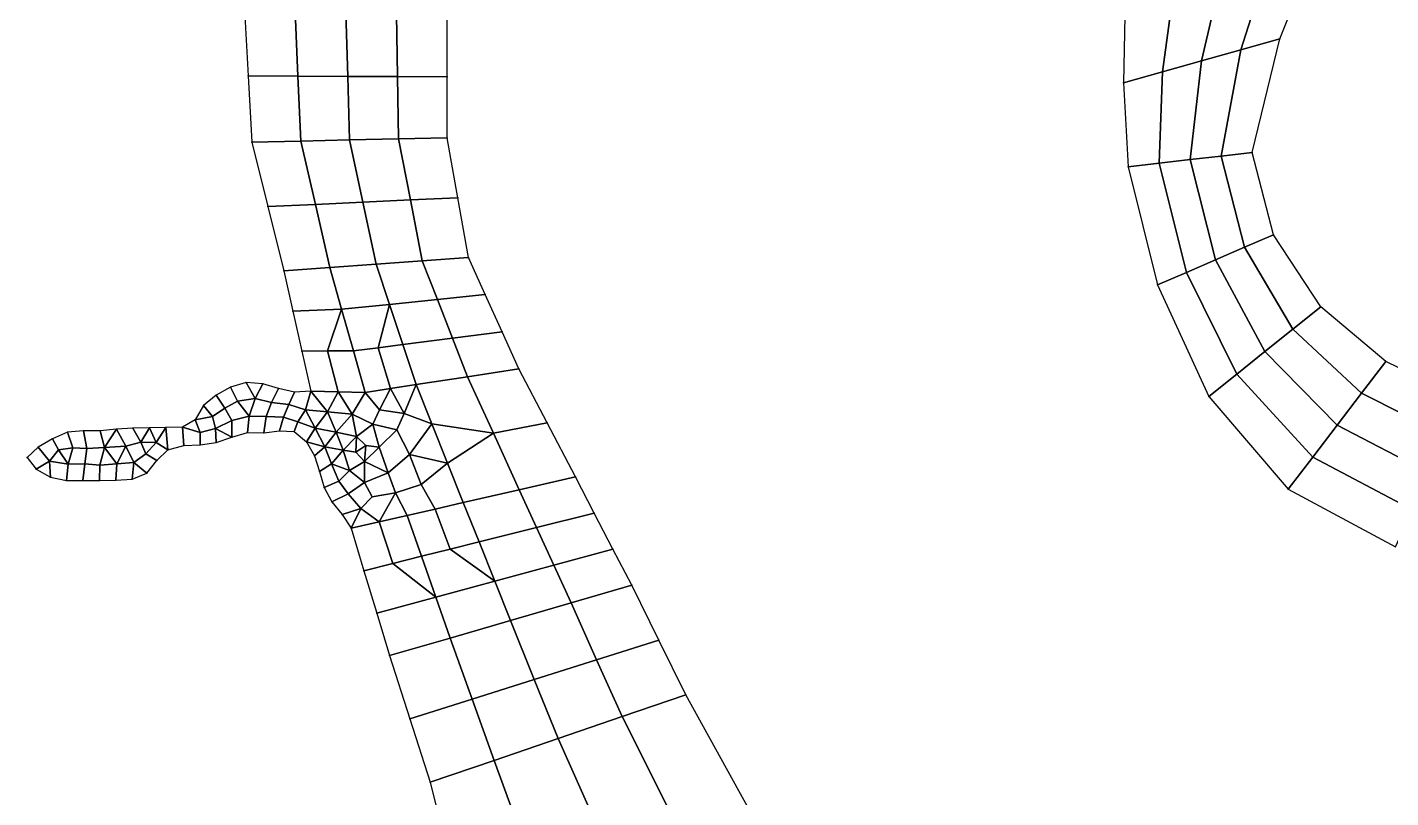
# Model space of a CAD drawing. Extents: x 380707 to 407438, y 6452841 to 6483357.
# Drawn here: x 393956 to 395949, y 6463816 to 6464943 of the extents above; entities that cross this region are included whole.
import ezdxf

# ---------------------------------------------------------------- set-up
doc = ezdxf.new("R2010")
doc.units = 0
for name, color, linetype in [('MESH_BOUND', 25, 'CONTINUOUS'), ('MESH_ELEMS', 18, 'CONTINUOUS'), ('MESH_NDSTRNGS', 17, 'CONTINUOUS'), ('MESH_NODES', 18, 'CONTINUOUS')]:
    doc.layers.add(name, color=color, linetype=linetype)

msp = doc.modelspace()

# ---------------------------------------------------------------- linework, layer by layer
at = {"layer": 'MESH_BOUND', "color": 25}
for points in [[(395786.904, 6464926, -0.192), (395851.01, 6465086.81, -0.712)], [(395560.724, 6464984.35, -0.05), (395558.495, 6464861.41, -0.541)], [(394273.7, 6464968.5, 0.516), (394279.135, 6464871.66, -1.175)], [(394569.965, 6464870.43, 0.838), (394569.773, 6464959.63, 1.282)], [(395746.675, 6464759.75, 0.373), (395786.904, 6464926, -0.192)], [(394279.135, 6464871.66, -1.175), (394284.57, 6464774.82, -0.86)], [(394570.156, 6464781.23, 0.435), (394569.965, 6464870.43, 0.838)], [(395558.495, 6464861.41, -0.541), (395565.404, 6464738.79, -1.39)], [(394585.64, 6464693.64, 0.261), (394570.156, 6464781.23, 0.435)], [(394284.57, 6464774.82, -0.86), (394307.878, 6464680.66, -1.663)], [(395777.941, 6464639.54, 0.091), (395746.675, 6464759.75, 0.373)], [(395565.404, 6464738.79, -1.39), (395608.179, 6464566.17, -1.296)], [(394307.878, 6464680.66, -1.663), (394331.186, 6464586.5, -0.617)], [(394601.125, 6464606.05, 0.024), (394585.64, 6464693.64, 0.261)], [(395846.974, 6464534.29, -0.326), (395777.941, 6464639.54, 0.091)], [(394625.617, 6464551.9, 0.281), (394601.125, 6464606.05, 0.024)], [(394331.186, 6464586.5, -0.617), (394344.424, 6464528, 0.137)], [(395608.179, 6464566.17, -1.296), (395683.107, 6464402.99, -0.099)], [(394650.109, 6464497.75, 0.216), (394625.617, 6464551.9, 0.281)], [(394344.424, 6464528, 0.137), (394357.662, 6464469.5, 1.993)], [(395942.09, 6464454.35, -0.359), (395846.974, 6464534.29, -0.326)], [(394674.601, 6464443.6, -0.215), (394650.109, 6464497.75, 0.216)], [(394357.662, 6464469.5, 1.993), (394370.9, 6464411, -1.59)], [(394715.953, 6464364.48, -1.047), (394674.601, 6464443.6, -0.215)], [(396055.835, 6464398.74, -0.359), (395942.09, 6464454.35, -0.359)], [(394276.301, 6464423.31, -0.858), (394253.269, 6464416.75, -0.121)], [(394300.295, 6464421.45, 0.433), (394276.301, 6464423.31, -0.858)], [(394323.5, 6464414.94, 1.367), (394300.295, 6464421.45, 0.433)], [(394232.201, 6464405.13, -0.482), (394213.826, 6464389.81, 0.588)], [(394253.269, 6464416.75, -0.121), (394232.201, 6464405.13, -0.482)], [(394346.868, 6464409.19, 0.289), (394323.5, 6464414.94, 1.367)], [(394370.9, 6464411, -1.59), (394346.868, 6464409.19, 0.289)], [(395683.107, 6464402.99, -0.099), (395799.413, 6464267.73, -1.212)], [(394213.826, 6464389.81, 0.588), (394201.425, 6464369.15, -1.423)], [(394201.425, 6464369.15, -1.423), (394182.961, 6464358.35, -0.323)], [(394757.305, 6464285.36, 0.256), (394715.953, 6464364.48, -1.047)], [(393993.162, 6464340.91, 0.244), (393972.284, 6464328.87, 0.05)], [(394015.081, 6464350.81, -0.273), (393993.162, 6464340.91, 0.244)], [(394038.644, 6464352.77, 0.063), (394015.081, 6464350.81, -0.273)], [(394062.732, 6464352.8, 0.487), (394038.644, 6464352.77, 0.063)], [(394086.676, 6464355.19, -0.966), (394062.732, 6464352.8, 0.487)], [(394110.678, 6464356.95, -0.566), (394086.676, 6464355.19, -0.966)], [(394134.772, 6464357.45, -0.527), (394110.678, 6464356.95, -0.566)], [(394158.87, 6464357.75, -0.376), (394134.772, 6464357.45, -0.527)], [(394182.961, 6464358.35, -0.323), (394158.87, 6464357.75, -0.376)], [(394232.469, 6464335.89, 0.409), (394255.221, 6464343.81, -0.563)], [(394255.221, 6464343.81, -0.563), (394278.262, 6464350.16, 1.211)], [(394278.262, 6464350.16, 1.211), (394302.139, 6464349.72, -0.378)], [(394302.139, 6464349.72, -0.378), (394324.853, 6464352.63, -0.107)], [(394324.853, 6464352.63, -0.107), (394346.131, 6464351.99, 0.381)], [(394346.131, 6464351.99, 0.381), (394364.284, 6464336.74, 0.227)], [(393972.284, 6464328.87, 0.05), (393956.221, 6464314.01, -0.983)], [(394145.375, 6464309.59, -0.132), (394161.861, 6464325.21, 0.503)], [(394161.861, 6464325.21, 0.503), (394184.82, 6464331.19, -0.875)], [(394184.82, 6464331.19, -0.875), (394208.879, 6464332.41, -1.025)], [(394208.879, 6464332.41, -1.025), (394232.469, 6464335.89, 0.409)], [(394364.284, 6464336.74, 0.227), (394376.097, 6464316.18, 0.365)], [(393956.221, 6464314.01, -0.983), (393969.276, 6464296.63, -0.469)], [(394131.002, 6464290.88, -0.997), (394145.375, 6464309.59, -0.132)], [(394376.097, 6464316.18, 0.365), (394383.257, 6464293.19, 0.127)], [(393969.276, 6464296.63, -0.469), (393990.221, 6464284.89, -1.283)], [(393990.221, 6464284.89, -1.283), (394013.434, 6464280.29, -0.583)], [(394061.619, 6464280.26, -0.55), (394085.717, 6464280.54, -0.553)], [(394085.717, 6464280.54, -0.553), (394109.746, 6464282, -0.919)], [(394109.746, 6464282, -0.919), (394131.002, 6464290.88, -0.997)], [(394383.257, 6464293.19, 0.127), (394390.158, 6464270.11, -0.254)], [(394784.771, 6464232.56, 0.472), (394757.305, 6464285.36, 0.256)], [(394013.434, 6464280.29, -0.583), (394037.52, 6464279.98, -0.517)], [(394037.52, 6464279.98, -0.517), (394061.619, 6464280.26, -0.55)], [(394390.158, 6464270.11, -0.254), (394401.168, 6464249.08, -0.463)], [(395799.413, 6464267.73, -1.212), (395956.097, 6464183.35, -1.667)], [(394401.168, 6464249.08, -0.463), (394416.316, 6464230.34, -0.668)], [(394416.316, 6464230.34, -0.668), (394429.533, 6464210.4, -0.197)], [(394812.237, 6464179.77, 2.306), (394784.771, 6464232.56, 0.472)], [(394429.533, 6464210.4, -0.197), (394448.236, 6464148.33, 0.083)], [(394839.703, 6464126.97, 2.44), (394812.237, 6464179.77, 2.306)], [(394448.236, 6464148.33, 0.083), (394466.938, 6464086.27, 0.529)], [(394879.351, 6464046.98, -0.062), (394839.703, 6464126.97, 2.44)], [(394466.938, 6464086.27, 0.529), (394485.641, 6464024.2, -0.054)], [(394919, 6463967, -0.655), (394879.351, 6464046.98, -0.062)], [(394485.641, 6464024.2, -0.054), (394515.321, 6463931.6, -0.693)], [(395014.138, 6463793.9, -0.283), (394919, 6463967, -0.655)], [(394515.321, 6463931.6, -0.693), (394545, 6463839, -1.164)], [(394545, 6463839, -1.164), (394568.717, 6463745.31, -1.476)]]:
    msp.add_polyline3d(points, dxfattribs=at)
at = {"layer": 'MESH_ELEMS', "color": 178}
for points in [[(395851.01, 6465086.81, -0.712), (395778.439, 6465061.19, -2.622), (395729.801, 6464909.85, -1.87), (395786.904, 6464926, -0.192)], [(395778.439, 6465061.19, -2.622), (395705.867, 6465035.58, -3.038), (395672.699, 6464893.71, -3.271), (395729.801, 6464909.85, -1.87)], [(395705.867, 6465035.58, -3.038), (395633.295, 6465009.97, -3.609), (395615.597, 6464877.56, -4.054), (395672.699, 6464893.71, -3.271)], [(395633.295, 6465009.97, -3.609), (395560.724, 6464984.35, -0.05), (395558.495, 6464861.41, -0.541), (395615.597, 6464877.56, -4.054)], [(394279.135, 6464871.66, -1.175), (394351.843, 6464871.35, -2.644), (394347.718, 6464966.28, -2.877), (394273.7, 6464968.5, 0.516)], [(394351.843, 6464871.35, -2.644), (394424.55, 6464871.04, -2.307), (394421.737, 6464964.06, -1.972), (394347.718, 6464966.28, -2.877)], [(394424.55, 6464871.04, -2.307), (394497.257, 6464870.74, -2.204), (394495.755, 6464961.85, -2.055), (394421.737, 6464964.06, -1.972)], [(394497.257, 6464870.74, -2.204), (394569.965, 6464870.43, 0.838), (394569.773, 6464959.63, 1.282), (394495.755, 6464961.85, -2.055)], [(395786.904, 6464926, -0.192), (395729.801, 6464909.85, -1.87), (395701.357, 6464754.51, -2.334), (395746.675, 6464759.75, 0.373)], [(395729.801, 6464909.85, -1.87), (395672.699, 6464893.71, -3.271), (395656.04, 6464749.27, -3.436), (395701.357, 6464754.51, -2.334)], [(395672.699, 6464893.71, -3.271), (395615.597, 6464877.56, -4.054), (395610.722, 6464744.03, -3.593), (395656.04, 6464749.27, -3.436)], [(394284.57, 6464774.82, -0.86), (394355.967, 6464776.42, -1.827), (394351.843, 6464871.35, -2.644), (394279.135, 6464871.66, -1.175)], [(394355.967, 6464776.42, -1.827), (394427.363, 6464778.02, -2.269), (394424.55, 6464871.04, -2.307), (394351.843, 6464871.35, -2.644)], [(394427.363, 6464778.02, -2.269), (394498.759, 6464779.63, -2.435), (394497.257, 6464870.74, -2.204), (394424.55, 6464871.04, -2.307)], [(394498.759, 6464779.63, -2.435), (394570.156, 6464781.23, 0.435), (394569.965, 6464870.43, 0.838), (394497.257, 6464870.74, -2.204)], [(395615.597, 6464877.56, -4.054), (395558.495, 6464861.41, -0.541), (395565.404, 6464738.79, -1.39), (395610.722, 6464744.03, -3.593)], [(394446.76, 6464687.14, -2.674), (394516.199, 6464690.39, -2.232), (394498.759, 6464779.63, -2.435), (394427.363, 6464778.02, -2.269)], [(394516.199, 6464690.39, -2.232), (394585.64, 6464693.64, 0.261), (394570.156, 6464781.23, 0.435), (394498.759, 6464779.63, -2.435)], [(394307.878, 6464680.66, -1.663), (394377.319, 6464683.9, -2.234), (394355.967, 6464776.42, -1.827), (394284.57, 6464774.82, -0.86)], [(394377.319, 6464683.9, -2.234), (394446.76, 6464687.14, -2.674), (394427.363, 6464778.02, -2.269), (394355.967, 6464776.42, -1.827)], [(395746.675, 6464759.75, 0.373), (395701.357, 6464754.51, -2.334), (395735.501, 6464621.2, -2.425), (395777.941, 6464639.54, 0.091)], [(395610.722, 6464744.03, -3.593), (395565.404, 6464738.79, -1.39), (395608.179, 6464566.17, -1.296), (395650.62, 6464584.51, -3.654)], [(395656.04, 6464749.27, -3.436), (395610.722, 6464744.03, -3.593), (395650.62, 6464584.51, -3.654), (395693.06, 6464602.86, -3.496)], [(395701.357, 6464754.51, -2.334), (395656.04, 6464749.27, -3.436), (395693.06, 6464602.86, -3.496), (395735.501, 6464621.2, -2.425)], [(394331.186, 6464586.5, -0.617), (394398.671, 6464591.39, -2.41), (394377.319, 6464683.9, -2.234), (394307.878, 6464680.66, -1.663)], [(394398.671, 6464591.39, -2.41), (394466.156, 6464596.27, -2.789), (394446.76, 6464687.14, -2.674), (394377.319, 6464683.9, -2.234)], [(394466.156, 6464596.27, -2.789), (394533.64, 6464601.16, -2.317), (394516.199, 6464690.39, -2.232), (394446.76, 6464687.14, -2.674)], [(394533.64, 6464601.16, -2.317), (394601.125, 6464606.05, 0.024), (394585.64, 6464693.64, 0.261), (394516.199, 6464690.39, -2.232)], [(395777.941, 6464639.54, 0.091), (395735.501, 6464621.2, -2.425), (395806.007, 6464501.46, -2.495), (395846.974, 6464534.29, -0.326)], [(395735.501, 6464621.2, -2.425), (395693.06, 6464602.86, -3.496), (395765.04, 6464468.64, -3.603), (395806.007, 6464501.46, -2.495)], [(394485.707, 6464537.63, -2.61), (394555.662, 6464544.76, -2.355), (394533.64, 6464601.16, -2.317), (394466.156, 6464596.27, -2.789)], [(394555.662, 6464544.76, -2.355), (394625.617, 6464551.9, 0.281), (394601.125, 6464606.05, 0.024), (394533.64, 6464601.16, -2.317)], [(395693.06, 6464602.86, -3.496), (395650.62, 6464584.51, -3.654), (395724.074, 6464435.81, -3.731), (395765.04, 6464468.64, -3.603)], [(394331.186, 6464586.5, -0.617), (394344.424, 6464528, 0.137), (394415.752, 6464530.5, -2.45), (394398.671, 6464591.39, -2.41)], [(394398.671, 6464591.39, -2.41), (394415.752, 6464530.5, -2.45), (394485.707, 6464537.63, -2.61), (394466.156, 6464596.27, -2.789)], [(395650.62, 6464584.51, -3.654), (395608.179, 6464566.17, -1.296), (395683.107, 6464402.99, -0.099), (395724.074, 6464435.81, -3.731)], [(394505.258, 6464478.98, -2.687), (394577.683, 6464488.37, -2.354), (394555.662, 6464544.76, -2.355), (394485.707, 6464537.63, -2.61)], [(394577.683, 6464488.37, -2.354), (394650.109, 6464497.75, 0.216), (394625.617, 6464551.9, 0.281), (394555.662, 6464544.76, -2.355)], [(394344.424, 6464528, 0.137), (394357.662, 6464469.5, 1.993), (394395.247, 6464469.55, -2.028), (394415.752, 6464530.5, -2.45)], [(394415.752, 6464530.5, -2.45), (394395.247, 6464469.55, -2.028), (394432.832, 6464469.6, -2.301), (394415.752, 6464530.5, -2.45)], [(394415.752, 6464530.5, -2.45), (394432.832, 6464469.6, -2.301), (394469.045, 6464474.29, -2.329), (394485.707, 6464537.63, -2.61)], [(394485.707, 6464537.63, -2.61), (394469.045, 6464474.29, -2.329), (394505.258, 6464478.98, -2.687), (394485.707, 6464537.63, -2.61)], [(395846.974, 6464534.29, -0.326), (395806.007, 6464501.46, -2.495), (395906.421, 6464407.69, -2.411), (395942.09, 6464454.35, -0.359)], [(395806.007, 6464501.46, -2.495), (395765.04, 6464468.64, -3.603), (395870.752, 6464361.04, -3.645), (395906.421, 6464407.69, -2.411)], [(394524.809, 6464420.34, -2.511), (394599.705, 6464431.97, -2.368), (394577.683, 6464488.37, -2.354), (394505.258, 6464478.98, -2.687)], [(394599.705, 6464431.97, -2.368), (394674.601, 6464443.6, -0.215), (394650.109, 6464497.75, 0.216), (394577.683, 6464488.37, -2.354)], [(394357.662, 6464469.5, 1.993), (394370.9, 6464411, -1.59), (394410.407, 6464409.86, -2.215), (394395.247, 6464469.55, -2.028)], [(394395.247, 6464469.55, -2.028), (394410.407, 6464409.86, -2.215), (394449.913, 6464408.71, -2.396), (394432.832, 6464469.6, -2.301)], [(394432.832, 6464469.6, -2.301), (394449.913, 6464408.71, -2.396), (394487.361, 6464414.53, -2.421), (394469.045, 6464474.29, -2.329)], [(394469.045, 6464474.29, -2.329), (394487.361, 6464414.53, -2.421), (394524.809, 6464420.34, -2.511), (394505.258, 6464478.98, -2.687)], [(395765.04, 6464468.64, -3.603), (395724.074, 6464435.81, -3.731), (395835.082, 6464314.38, -3.066), (395870.752, 6464361.04, -3.645)], [(394637.534, 6464349.29, -2.559), (394715.953, 6464364.48, -1.047), (394674.601, 6464443.6, -0.215), (394599.705, 6464431.97, -2.368)], [(395942.09, 6464454.35, -0.359), (395906.421, 6464407.69, -2.411), (396030.901, 6464344.89, -2.348), (396055.835, 6464398.74, -0.359)], [(394276.301, 6464423.31, -0.858), (394253.269, 6464416.75, -0.121), (394263.618, 6464396.11, -1.973), (394289.29, 6464400.05, -1.941)], [(394300.295, 6464421.45, 0.433), (394276.301, 6464423.31, -0.858), (394289.29, 6464400.05, -1.941), (394300.295, 6464421.45, 0.433)], [(394313.28, 6464394.37, -2.049), (394323.5, 6464414.94, 1.367), (394300.295, 6464421.45, 0.433), (394289.29, 6464400.05, -1.941)], [(394524.809, 6464420.34, -2.511), (394487.361, 6464414.53, -2.421), (394507.258, 6464378.39, -2.428), (394524.809, 6464420.34, -2.511)], [(394507.258, 6464378.39, -2.428), (394547.679, 6464362.85, -2.459), (394524.809, 6464420.34, -2.511), (394507.258, 6464378.39, -2.428)], [(394637.534, 6464349.29, -2.559), (394599.705, 6464431.97, -2.368), (394524.809, 6464420.34, -2.511), (394547.679, 6464362.85, -2.459)], [(395724.074, 6464435.81, -3.731), (395683.107, 6464402.99, -0.099), (395799.413, 6464267.73, -1.212), (395835.082, 6464314.38, -3.066)], [(394245.183, 6464386.05, -2.087), (394232.201, 6464405.13, -0.482), (394213.826, 6464389.81, 0.588), (394226.798, 6464373.92, -2.248)], [(394245.183, 6464386.05, -2.087), (394263.618, 6464396.11, -1.973), (394253.269, 6464416.75, -0.121), (394232.201, 6464405.13, -0.482)], [(394338.642, 6464391.34, -2.191), (394346.868, 6464409.19, 0.289), (394323.5, 6464414.94, 1.367), (394313.28, 6464394.37, -2.049)], [(394362.728, 6464383.71, -2.318), (394370.9, 6464411, -1.59), (394346.868, 6464409.19, 0.289), (394338.642, 6464391.34, -2.191)], [(394370.9, 6464411, -1.59), (394362.728, 6464383.71, -2.318), (394395.029, 6464380.38, -2.233), (394370.9, 6464411, -1.59)], [(394395.029, 6464380.38, -2.233), (394410.407, 6464409.86, -2.215), (394370.9, 6464411, -1.59), (394395.029, 6464380.38, -2.233)], [(394431.117, 6464377.42, -2.316), (394410.407, 6464409.86, -2.215), (394395.029, 6464380.38, -2.233), (394431.117, 6464377.42, -2.316)], [(394431.117, 6464377.42, -2.316), (394449.913, 6464408.71, -2.396), (394410.407, 6464409.86, -2.215), (394431.117, 6464377.42, -2.316)], [(394470.928, 6464383.72, -2.455), (394449.913, 6464408.71, -2.396), (394431.117, 6464377.42, -2.316), (394461.434, 6464362.56, -2.41)], [(394470.928, 6464383.72, -2.455), (394487.361, 6464414.53, -2.421), (394449.913, 6464408.71, -2.396), (394470.928, 6464383.72, -2.455)], [(394470.928, 6464383.72, -2.455), (394507.258, 6464378.39, -2.428), (394487.361, 6464414.53, -2.421), (394470.928, 6464383.72, -2.455)], [(395906.421, 6464407.69, -2.411), (395870.752, 6464361.04, -3.645), (396005.966, 6464291.04, -3.664), (396030.901, 6464344.89, -2.348)], [(394226.798, 6464373.92, -2.248), (394213.826, 6464389.81, 0.588), (394201.425, 6464369.15, -1.423), (394226.798, 6464373.92, -2.248)], [(394226.798, 6464373.92, -2.248), (394231.395, 6464356.47, -2.268), (394255.415, 6464367.87, -2.24), (394245.183, 6464386.05, -2.087)], [(394255.415, 6464367.87, -2.24), (394280.382, 6464374.35, -2.284), (394263.618, 6464396.11, -1.973), (394245.183, 6464386.05, -2.087)], [(394280.382, 6464374.35, -2.284), (394289.29, 6464400.05, -1.941), (394263.618, 6464396.11, -1.973), (394280.382, 6464374.35, -2.284)], [(394305.374, 6464373.77, -2.213), (394313.28, 6464394.37, -2.049), (394289.29, 6464400.05, -1.941), (394280.382, 6464374.35, -2.284)], [(394330.553, 6464372.62, -2.213), (394338.642, 6464391.34, -2.191), (394313.28, 6464394.37, -2.049), (394305.374, 6464373.77, -2.213)], [(394351.609, 6464366.13, -2.037), (394362.728, 6464383.71, -2.318), (394338.642, 6464391.34, -2.191), (394330.553, 6464372.62, -2.213)], [(394351.609, 6464366.13, -2.037), (394376.924, 6464356.57, -1.718), (394362.728, 6464383.71, -2.318), (394351.609, 6464366.13, -2.037)], [(394362.728, 6464383.71, -2.318), (394376.924, 6464356.57, -1.718), (394395.029, 6464380.38, -2.233), (394362.728, 6464383.71, -2.318)], [(394376.924, 6464356.57, -1.718), (394407.801, 6464351.03, -1.857), (394395.029, 6464380.38, -2.233), (394376.924, 6464356.57, -1.718)], [(394395.029, 6464380.38, -2.233), (394407.801, 6464351.03, -1.857), (394431.117, 6464377.42, -2.316), (394395.029, 6464380.38, -2.233)], [(394496.265, 6464354.36, -2.476), (394507.258, 6464378.39, -2.428), (394470.928, 6464383.72, -2.455), (394461.434, 6464362.56, -2.41)], [(394201.425, 6464369.15, -1.423), (394182.961, 6464358.35, -0.323), (394208.987, 6464350.34, -2.36), (394201.425, 6464369.15, -1.423)], [(394208.987, 6464350.34, -2.36), (394231.395, 6464356.47, -2.268), (394226.798, 6464373.92, -2.248), (394201.425, 6464369.15, -1.423)], [(394255.221, 6464343.81, -0.563), (394255.415, 6464367.87, -2.24), (394231.395, 6464356.47, -2.268), (394255.221, 6464343.81, -0.563)], [(394278.262, 6464350.16, 1.211), (394280.382, 6464374.35, -2.284), (394255.415, 6464367.87, -2.24), (394255.221, 6464343.81, -0.563)], [(394302.139, 6464349.72, -0.378), (394305.374, 6464373.77, -2.213), (394280.382, 6464374.35, -2.284), (394278.262, 6464350.16, 1.211)], [(394324.853, 6464352.63, -0.107), (394330.553, 6464372.62, -2.213), (394305.374, 6464373.77, -2.213), (394302.139, 6464349.72, -0.378)], [(394346.131, 6464351.99, 0.381), (394351.609, 6464366.13, -2.037), (394330.553, 6464372.62, -2.213), (394324.853, 6464352.63, -0.107)], [(394376.924, 6464356.57, -1.718), (394351.609, 6464366.13, -2.037), (394346.131, 6464351.99, 0.381), (394364.284, 6464336.74, 0.227)], [(394431.117, 6464377.42, -2.316), (394407.801, 6464351.03, -1.857), (394437.487, 6464344.78, -2.039), (394431.117, 6464377.42, -2.316)], [(394437.487, 6464344.78, -2.039), (394461.434, 6464362.56, -2.41), (394431.117, 6464377.42, -2.316), (394437.487, 6464344.78, -2.039)], [(394450.904, 6464331.56, -2.062), (394470.373, 6464329.17, -2.332), (394461.434, 6464362.56, -2.41), (394437.487, 6464344.78, -2.039)], [(394470.373, 6464329.17, -2.332), (394496.265, 6464354.36, -2.476), (394461.434, 6464362.56, -2.41), (394470.373, 6464329.17, -2.332)], [(394547.679, 6464362.85, -2.459), (394507.258, 6464378.39, -2.428), (394496.265, 6464354.36, -2.476), (394514.968, 6464318.04, -2.608)], [(394570.549, 6464305.37, -2.765), (394547.679, 6464362.85, -2.459), (394514.968, 6464318.04, -2.608), (394570.549, 6464305.37, -2.765)], [(394637.534, 6464349.29, -2.559), (394547.679, 6464362.85, -2.459), (394570.549, 6464305.37, -2.765), (394637.534, 6464349.29, -2.559)], [(394675.362, 6464266.62, -2.74), (394757.305, 6464285.36, 0.256), (394715.953, 6464364.48, -1.047), (394637.534, 6464349.29, -2.559)], [(395870.752, 6464361.04, -3.645), (395835.082, 6464314.38, -3.066), (395981.032, 6464237.2, -2.817), (396005.966, 6464291.04, -3.664)], [(394002.052, 6464325.02, -2.089), (393993.162, 6464340.91, 0.244), (393972.284, 6464328.87, 0.05), (393988.618, 6464308.67, -1.919)], [(394015.081, 6464350.81, -0.273), (393993.162, 6464340.91, 0.244), (394002.052, 6464325.02, -2.089), (394023.015, 6464327.94, -2.165)], [(394038.644, 6464352.77, 0.063), (394015.081, 6464350.81, -0.273), (394023.015, 6464327.94, -2.165), (394043.321, 6464327.21, -2.256)], [(394062.732, 6464352.8, 0.487), (394038.644, 6464352.77, 0.063), (394043.321, 6464327.21, -2.256), (394068.917, 6464328.38, -2.219)], [(394062.732, 6464352.8, 0.487), (394068.917, 6464328.38, -2.219), (394086.676, 6464355.19, -0.966), (394062.732, 6464352.8, 0.487)], [(394100.395, 6464330.42, -2.261), (394086.676, 6464355.19, -0.966), (394068.917, 6464328.38, -2.219), (394100.395, 6464330.42, -2.261)], [(394110.678, 6464356.95, -0.566), (394086.676, 6464355.19, -0.966), (394100.395, 6464330.42, -2.261), (394122.26, 6464336.22, -2.321)], [(394122.26, 6464336.22, -2.321), (394134.772, 6464357.45, -0.527), (394110.678, 6464356.95, -0.566), (394122.26, 6464336.22, -2.321)], [(394134.772, 6464357.45, -0.527), (394122.26, 6464336.22, -2.321), (394144.464, 6464335.85, -2.393), (394134.772, 6464357.45, -0.527)], [(394158.87, 6464357.75, -0.376), (394134.772, 6464357.45, -0.527), (394144.464, 6464335.85, -2.393), (394158.87, 6464357.75, -0.376)], [(394161.861, 6464325.21, 0.503), (394158.87, 6464357.75, -0.376), (394144.464, 6464335.85, -2.393), (394161.861, 6464325.21, 0.503)], [(394184.82, 6464331.19, -0.875), (394182.961, 6464358.35, -0.323), (394158.87, 6464357.75, -0.376), (394161.861, 6464325.21, 0.503)], [(394208.987, 6464350.34, -2.36), (394182.961, 6464358.35, -0.323), (394184.82, 6464331.19, -0.875), (394208.879, 6464332.41, -1.025)], [(394232.469, 6464335.89, 0.409), (394231.395, 6464356.47, -2.268), (394208.987, 6464350.34, -2.36), (394208.879, 6464332.41, -1.025)], [(394255.221, 6464343.81, -0.563), (394231.395, 6464356.47, -2.268), (394232.469, 6464335.89, 0.409), (394255.221, 6464343.81, -0.563)], [(394364.284, 6464336.74, 0.227), (394390.922, 6464329.36, -0.924), (394376.924, 6464356.57, -1.718), (394364.284, 6464336.74, 0.227)], [(394407.801, 6464351.03, -1.857), (394376.924, 6464356.57, -1.718), (394390.922, 6464329.36, -0.924), (394407.801, 6464351.03, -1.857)], [(394390.922, 6464329.36, -0.924), (394418.02, 6464324.56, -1.636), (394407.801, 6464351.03, -1.857), (394390.922, 6464329.36, -0.924)], [(394418.02, 6464324.56, -1.636), (394437.487, 6464344.78, -2.039), (394407.801, 6464351.03, -1.857), (394418.02, 6464324.56, -1.636)], [(394436.218, 6464321.6, -1.831), (394437.487, 6464344.78, -2.039), (394418.02, 6464324.56, -1.636), (394436.218, 6464321.6, -1.831)], [(394436.218, 6464321.6, -1.831), (394450.904, 6464331.56, -2.062), (394437.487, 6464344.78, -2.039), (394436.218, 6464321.6, -1.831)], [(394470.373, 6464329.17, -2.332), (394483.747, 6464291.32, -2.166), (394514.968, 6464318.04, -2.608), (394496.265, 6464354.36, -2.476)], [(394675.362, 6464266.62, -2.74), (394637.534, 6464349.29, -2.559), (394570.549, 6464305.37, -2.765), (394593.419, 6464247.88, -2.898)], [(393969.276, 6464296.63, -0.469), (393988.618, 6464308.67, -1.919), (393972.284, 6464328.87, 0.05), (393956.221, 6464314.01, -0.983)], [(394016.072, 6464304.14, -2.027), (394002.052, 6464325.02, -2.089), (393988.618, 6464308.67, -1.919), (394016.072, 6464304.14, -2.027)], [(394002.052, 6464325.02, -2.089), (394016.072, 6464304.14, -2.027), (394023.015, 6464327.94, -2.165), (394002.052, 6464325.02, -2.089)], [(394040.591, 6464304.38, -2.191), (394043.321, 6464327.21, -2.256), (394023.015, 6464327.94, -2.165), (394016.072, 6464304.14, -2.027)], [(394062.228, 6464302.58, -2.244), (394068.917, 6464328.38, -2.219), (394043.321, 6464327.21, -2.256), (394040.591, 6464304.38, -2.191)], [(394068.917, 6464328.38, -2.219), (394062.228, 6464302.58, -2.244), (394087.351, 6464304.53, -2.199), (394068.917, 6464328.38, -2.219)], [(394087.351, 6464304.53, -2.199), (394100.395, 6464330.42, -2.261), (394068.917, 6464328.38, -2.219), (394087.351, 6464304.53, -2.199)], [(394100.395, 6464330.42, -2.261), (394087.351, 6464304.53, -2.199), (394112.038, 6464306.66, -2.155), (394100.395, 6464330.42, -2.261)], [(394129.652, 6464319.31, -2.217), (394122.26, 6464336.22, -2.321), (394100.395, 6464330.42, -2.261), (394112.038, 6464306.66, -2.155)], [(394144.464, 6464335.85, -2.393), (394122.26, 6464336.22, -2.321), (394129.652, 6464319.31, -2.217), (394144.464, 6464335.85, -2.393)], [(394144.464, 6464335.85, -2.393), (394129.652, 6464319.31, -2.217), (394145.375, 6464309.59, -0.132), (394161.861, 6464325.21, 0.503)], [(394364.284, 6464336.74, 0.227), (394376.097, 6464316.18, 0.365), (394390.922, 6464329.36, -0.924), (394364.284, 6464336.74, 0.227)], [(394401.05, 6464304.4, -0.914), (394390.922, 6464329.36, -0.924), (394376.097, 6464316.18, 0.365), (394383.257, 6464293.19, 0.127)], [(394390.922, 6464329.36, -0.924), (394401.05, 6464304.4, -0.914), (394418.02, 6464324.56, -1.636), (394390.922, 6464329.36, -0.924)], [(394418.02, 6464324.56, -1.636), (394401.05, 6464304.4, -0.914), (394427.131, 6464295.03, -1.483), (394418.02, 6464324.56, -1.636)], [(394427.131, 6464295.03, -1.483), (394449.073, 6464307.9, -1.824), (394436.218, 6464321.6, -1.831), (394418.02, 6464324.56, -1.636)], [(394436.218, 6464321.6, -1.831), (394449.073, 6464307.9, -1.824), (394450.904, 6464331.56, -2.062), (394436.218, 6464321.6, -1.831)], [(394450.904, 6464331.56, -2.062), (394449.073, 6464307.9, -1.824), (394470.373, 6464329.17, -2.332), (394450.904, 6464331.56, -2.062)], [(394483.747, 6464291.32, -2.166), (394470.373, 6464329.17, -2.332), (394449.073, 6464307.9, -1.824), (394483.747, 6464291.32, -2.166)], [(393990.221, 6464284.89, -1.283), (393988.618, 6464308.67, -1.919), (393969.276, 6464296.63, -0.469), (393990.221, 6464284.89, -1.283)], [(394016.072, 6464304.14, -2.027), (393988.618, 6464308.67, -1.919), (393990.221, 6464284.89, -1.283), (394013.434, 6464280.29, -0.583)], [(394040.591, 6464304.38, -2.191), (394016.072, 6464304.14, -2.027), (394013.434, 6464280.29, -0.583), (394037.52, 6464279.98, -0.517)], [(394061.619, 6464280.26, -0.55), (394062.228, 6464302.58, -2.244), (394040.591, 6464304.38, -2.191), (394037.52, 6464279.98, -0.517)], [(394062.228, 6464302.58, -2.244), (394061.619, 6464280.26, -0.55), (394085.717, 6464280.54, -0.553), (394087.351, 6464304.53, -2.199)], [(394109.746, 6464282, -0.919), (394112.038, 6464306.66, -2.155), (394087.351, 6464304.53, -2.199), (394085.717, 6464280.54, -0.553)], [(394109.746, 6464282, -0.919), (394131.002, 6464290.88, -0.997), (394112.038, 6464306.66, -2.155), (394109.746, 6464282, -0.919)], [(394131.002, 6464290.88, -0.997), (394145.375, 6464309.59, -0.132), (394129.652, 6464319.31, -2.217), (394112.038, 6464306.66, -2.155)], [(394383.257, 6464293.19, 0.127), (394390.158, 6464270.11, -0.254), (394411.806, 6464279.12, -1.147), (394401.05, 6464304.4, -0.914)], [(394427.131, 6464295.03, -1.483), (394401.05, 6464304.4, -0.914), (394411.806, 6464279.12, -1.147), (394427.131, 6464295.03, -1.483)], [(394427.131, 6464295.03, -1.483), (394448.963, 6464277.06, -1.46), (394449.073, 6464307.9, -1.824), (394427.131, 6464295.03, -1.483)], [(394448.963, 6464277.06, -1.46), (394483.747, 6464291.32, -2.166), (394449.073, 6464307.9, -1.824), (394448.963, 6464277.06, -1.46)], [(394532.006, 6464274.29, -2.644), (394514.968, 6464318.04, -2.608), (394483.747, 6464291.32, -2.166), (394494.244, 6464262.15, -1.441)], [(394514.968, 6464318.04, -2.608), (394532.006, 6464274.29, -2.644), (394570.549, 6464305.37, -2.765), (394514.968, 6464318.04, -2.608)], [(394570.549, 6464305.37, -2.765), (394532.006, 6464274.29, -2.644), (394552.448, 6464238.51, -2.769), (394593.419, 6464247.88, -2.898)], [(395835.082, 6464314.38, -3.066), (395799.413, 6464267.73, -1.212), (395956.097, 6464183.35, -1.667), (395981.032, 6464237.2, -2.817)], [(394411.806, 6464279.12, -1.147), (394425.367, 6464260.66, -1.231), (394448.963, 6464277.06, -1.46), (394427.131, 6464295.03, -1.483)], [(394483.747, 6464291.32, -2.166), (394448.963, 6464277.06, -1.46), (394460.137, 6464256.51, -1.292), (394494.244, 6464262.15, -1.441)], [(394700.637, 6464211.51, -2.809), (394784.771, 6464232.56, 0.472), (394757.305, 6464285.36, 0.256), (394675.362, 6464266.62, -2.74)], [(394401.168, 6464249.08, -0.463), (394425.367, 6464260.66, -1.231), (394411.806, 6464279.12, -1.147), (394390.158, 6464270.11, -0.254)], [(394416.316, 6464230.34, -0.668), (394443.535, 6464239.14, -1.452), (394425.367, 6464260.66, -1.231), (394401.168, 6464249.08, -0.463)], [(394425.367, 6464260.66, -1.231), (394443.535, 6464239.14, -1.452), (394460.137, 6464256.51, -1.292), (394448.963, 6464277.06, -1.46)], [(394460.137, 6464256.51, -1.292), (394443.535, 6464239.14, -1.452), (394470.505, 6464219.77, -1.331), (394494.244, 6464262.15, -1.441)], [(394494.244, 6464262.15, -1.441), (394470.505, 6464219.77, -1.331), (394511.476, 6464229.14, -1.348), (394494.244, 6464262.15, -1.441)], [(394532.006, 6464274.29, -2.644), (394494.244, 6464262.15, -1.441), (394511.476, 6464229.14, -1.348), (394552.448, 6464238.51, -2.769)], [(394616.503, 6464190.45, -3.053), (394700.637, 6464211.51, -2.809), (394675.362, 6464266.62, -2.74), (394593.419, 6464247.88, -2.898)], [(394574.437, 6464179.92, -2.802), (394616.503, 6464190.45, -3.053), (394593.419, 6464247.88, -2.898), (394552.448, 6464238.51, -2.769)], [(394443.535, 6464239.14, -1.452), (394416.316, 6464230.34, -0.668), (394429.533, 6464210.4, -0.197), (394443.535, 6464239.14, -1.452)], [(394443.535, 6464239.14, -1.452), (394429.533, 6464210.4, -0.197), (394470.505, 6464219.77, -1.331), (394443.535, 6464239.14, -1.452)], [(394490.303, 6464158.86, -1.053), (394532.37, 6464169.39, -0.69), (394511.476, 6464229.14, -1.348), (394470.505, 6464219.77, -1.331)], [(394532.37, 6464169.39, -0.69), (394574.437, 6464179.92, -2.802), (394552.448, 6464238.51, -2.769), (394511.476, 6464229.14, -1.348)], [(394725.912, 6464156.39, -2.845), (394812.237, 6464179.77, 2.306), (394784.771, 6464232.56, 0.472), (394700.637, 6464211.51, -2.809)], [(394448.236, 6464148.33, 0.083), (394490.303, 6464158.86, -1.053), (394470.505, 6464219.77, -1.331), (394429.533, 6464210.4, -0.197)], [(394639.588, 6464133.01, -3.139), (394725.912, 6464156.39, -2.845), (394700.637, 6464211.51, -2.809), (394616.503, 6464190.45, -3.053)], [(394639.588, 6464133.01, -3.139), (394616.503, 6464190.45, -3.053), (394574.437, 6464179.92, -2.802), (394639.588, 6464133.01, -3.139)], [(394553.263, 6464109.64, -0.957), (394532.37, 6464169.39, -0.69), (394490.303, 6464158.86, -1.053), (394553.263, 6464109.64, -0.957)], [(394553.263, 6464109.64, -0.957), (394639.588, 6464133.01, -3.139), (394574.437, 6464179.92, -2.802), (394532.37, 6464169.39, -0.69)], [(394751.187, 6464101.28, 0.139), (394839.703, 6464126.97, 2.44), (394812.237, 6464179.77, 2.306), (394725.912, 6464156.39, -2.845)], [(394466.938, 6464086.27, 0.529), (394553.263, 6464109.64, -0.957), (394490.303, 6464158.86, -1.053), (394448.236, 6464148.33, 0.083)], [(394662.672, 6464075.58, -3.335), (394751.187, 6464101.28, 0.139), (394725.912, 6464156.39, -2.845), (394639.588, 6464133.01, -3.139)], [(394574.157, 6464049.89, 0.133), (394662.672, 6464075.58, -3.335), (394639.588, 6464133.01, -3.139), (394553.263, 6464109.64, -0.957)], [(394788.343, 6464018.14, -2.66), (394879.351, 6464046.98, -0.062), (394839.703, 6464126.97, 2.44), (394751.187, 6464101.28, 0.139)], [(394485.641, 6464024.2, -0.054), (394574.157, 6464049.89, 0.133), (394553.263, 6464109.64, -0.957), (394466.938, 6464086.27, 0.529)], [(394697.336, 6463989.29, -3.094), (394788.343, 6464018.14, -2.66), (394751.187, 6464101.28, 0.139), (394662.672, 6464075.58, -3.335)], [(394606.329, 6463960.45, -1.789), (394697.336, 6463989.29, -3.094), (394662.672, 6464075.58, -3.335), (394574.157, 6464049.89, 0.133)], [(394515.321, 6463931.6, -0.693), (394606.329, 6463960.45, -1.789), (394574.157, 6464049.89, 0.133), (394485.641, 6464024.2, -0.054)], [(394825.5, 6463935, -2.497), (394919, 6463967, -0.655), (394879.351, 6464046.98, -0.062), (394788.343, 6464018.14, -2.66)], [(394732, 6463903, -2.806), (394825.5, 6463935, -2.497), (394788.343, 6464018.14, -2.66), (394697.336, 6463989.29, -3.094)], [(394638.5, 6463871, -2.425), (394732, 6463903, -2.806), (394697.336, 6463989.29, -3.094), (394606.329, 6463960.45, -1.789)], [(394902.782, 6463781.75, -2.574), (395014.138, 6463793.9, -0.283), (394919, 6463967, -0.655), (394825.5, 6463935, -2.497)], [(394545, 6463839, -1.164), (394638.5, 6463871, -2.425), (394606.329, 6463960.45, -1.789), (394515.321, 6463931.6, -0.693)], [(394791.427, 6463769.6, -2.741), (394902.782, 6463781.75, -2.574), (394825.5, 6463935, -2.497), (394732, 6463903, -2.806)], [(394680.072, 6463757.46, -2.556), (394791.427, 6463769.6, -2.741), (394732, 6463903, -2.806), (394638.5, 6463871, -2.425)], [(394568.717, 6463745.31, -1.476), (394680.072, 6463757.46, -2.556), (394638.5, 6463871, -2.425), (394545, 6463839, -1.164)]]:
    msp.add_3dface(points, dxfattribs=at)
at = {"layer": 'MESH_NDSTRNGS', "color": 17}
for points in [[(394466.156, 6464596.27, -2.789), (394533.64, 6464601.16, -2.317)], [(394533.64, 6464601.16, -2.317), (394601.125, 6464606.05, 0.024)], [(394331.186, 6464586.5, -0.617), (394398.671, 6464591.39, -2.41)], [(394398.671, 6464591.39, -2.41), (394466.156, 6464596.27, -2.789)], [(394751.187, 6464101.28, 0.139), (394839.703, 6464126.97, 2.44)], [(394662.672, 6464075.58, -3.335), (394751.187, 6464101.28, 0.139)], [(394574.157, 6464049.89, 0.133), (394662.672, 6464075.58, -3.335)], [(394485.641, 6464024.2, -0.054), (394574.157, 6464049.89, 0.133)]]:
    msp.add_polyline3d(points, dxfattribs=at)
for p in [(394533.64, 6464601.16, -2.317), (394601.125, 6464606.05, 0.024), (394331.186, 6464586.5, -0.617), (394398.671, 6464591.39, -2.41), (394466.156, 6464596.27, -2.789), (394839.703, 6464126.97, 2.44), (394751.187, 6464101.28, 0.139), (394662.672, 6464075.58, -3.335), (394574.157, 6464049.89, 0.133), (394485.641, 6464024.2, -0.054)]:
    msp.add_point(p, dxfattribs=at)
at = {"layer": 'MESH_NODES', "color": 18}
for p in [(395786.904, 6464926, -0.192), (395729.801, 6464909.85, -1.87), (395672.699, 6464893.71, -3.271), (394279.135, 6464871.66, -1.175), (394351.843, 6464871.35, -2.644), (394424.55, 6464871.04, -2.307), (394497.257, 6464870.74, -2.204), (394569.965, 6464870.43, 0.838), (395558.495, 6464861.41, -0.541), (395615.597, 6464877.56, -4.054), (394498.759, 6464779.63, -2.435), (394570.156, 6464781.23, 0.435), (394284.57, 6464774.82, -0.86), (394355.967, 6464776.42, -1.827), (394427.363, 6464778.02, -2.269), (395746.675, 6464759.75, 0.373), (395610.722, 6464744.03, -3.593), (395656.04, 6464749.27, -3.436), (395701.357, 6464754.51, -2.334), (395565.404, 6464738.79, -1.39), (394307.878, 6464680.66, -1.663), (394377.319, 6464683.9, -2.234), (394446.76, 6464687.14, -2.674), (394516.199, 6464690.39, -2.232), (394585.64, 6464693.64, 0.261), (395777.941, 6464639.54, 0.091), (395735.501, 6464621.2, -2.425), (394533.64, 6464601.16, -2.317), (394601.125, 6464606.05, 0.024), (395693.06, 6464602.86, -3.496), (394331.186, 6464586.5, -0.617), (394398.671, 6464591.39, -2.41), (394466.156, 6464596.27, -2.789), (395650.62, 6464584.51, -3.654), (395608.179, 6464566.17, -1.296), (394555.662, 6464544.76, -2.355), (394625.617, 6464551.9, 0.281), (394344.424, 6464528, 0.137), (394415.752, 6464530.5, -2.45), (394485.707, 6464537.63, -2.61), (395846.974, 6464534.29, -0.326), (395806.007, 6464501.46, -2.495), (394577.683, 6464488.37, -2.354), (394650.109, 6464497.75, 0.216), (394357.662, 6464469.5, 1.993), (394395.247, 6464469.55, -2.028), (394432.832, 6464469.6, -2.301), (394469.045, 6464474.29, -2.329), (394505.258, 6464478.98, -2.687), (395765.04, 6464468.64, -3.603), (394674.601, 6464443.6, -0.215), (395942.09, 6464454.35, -0.359), (394276.301, 6464423.31, -0.858), (394300.295, 6464421.45, 0.433), (394524.809, 6464420.34, -2.511), (394599.705, 6464431.97, -2.368), (395724.074, 6464435.81, -3.731), (394232.201, 6464405.13, -0.482), (394253.269, 6464416.75, -0.121), (394323.5, 6464414.94, 1.367), (394346.868, 6464409.19, 0.289), (394370.9, 6464411, -1.59), (394410.407, 6464409.86, -2.215), (394449.913, 6464408.71, -2.396), (394487.361, 6464414.53, -2.421), (395683.107, 6464402.99, -0.099), (395906.421, 6464407.69, -2.411), (394213.826, 6464389.81, 0.588), (394245.183, 6464386.05, -2.087), (394263.618, 6464396.11, -1.973), (394289.29, 6464400.05, -1.941), (394313.28, 6464394.37, -2.049), (394338.642, 6464391.34, -2.191), (394362.728, 6464383.71, -2.318), (394395.029, 6464380.38, -2.233), (394470.928, 6464383.72, -2.455), (394201.425, 6464369.15, -1.423), (394226.798, 6464373.92, -2.248), (394255.415, 6464367.87, -2.24), (394280.382, 6464374.35, -2.284), (394305.374, 6464373.77, -2.213), (394330.553, 6464372.62, -2.213), (394351.609, 6464366.13, -2.037), (394431.117, 6464377.42, -2.316), (394461.434, 6464362.56, -2.41), (394507.258, 6464378.39, -2.428), (394547.679, 6464362.85, -2.459), (394715.953, 6464364.48, -1.047), (395870.752, 6464361.04, -3.645), (393993.162, 6464340.91, 0.244), (394015.081, 6464350.81, -0.273), (394038.644, 6464352.77, 0.063), (394062.732, 6464352.8, 0.487), (394086.676, 6464355.19, -0.966), (394110.678, 6464356.95, -0.566), (394134.772, 6464357.45, -0.527), (394158.87, 6464357.75, -0.376), (394182.961, 6464358.35, -0.323), (394208.987, 6464350.34, -2.36), (394231.395, 6464356.47, -2.268), (394255.221, 6464343.81, -0.563), (394278.262, 6464350.16, 1.211), (394302.139, 6464349.72, -0.378), (394324.853, 6464352.63, -0.107), (394346.131, 6464351.99, 0.381), (394376.924, 6464356.57, -1.718), (394407.801, 6464351.03, -1.857), (394437.487, 6464344.78, -2.039), (394496.265, 6464354.36, -2.476), (394637.534, 6464349.29, -2.559), (393972.284, 6464328.87, 0.05), (394002.052, 6464325.02, -2.089), (394023.015, 6464327.94, -2.165), (394043.321, 6464327.21, -2.256), (394068.917, 6464328.38, -2.219), (394100.395, 6464330.42, -2.261), (394122.26, 6464336.22, -2.321), (394144.464, 6464335.85, -2.393), (394161.861, 6464325.21, 0.503), (394184.82, 6464331.19, -0.875), (394208.879, 6464332.41, -1.025), (394232.469, 6464335.89, 0.409), (394364.284, 6464336.74, 0.227), (394390.922, 6464329.36, -0.924), (394418.02, 6464324.56, -1.636), (394436.218, 6464321.6, -1.831), (394450.904, 6464331.56, -2.062), (394470.373, 6464329.17, -2.332), (393956.221, 6464314.01, -0.983), (393988.618, 6464308.67, -1.919), (394016.072, 6464304.14, -2.027), (394040.591, 6464304.38, -2.191), (394062.228, 6464302.58, -2.244), (394087.351, 6464304.53, -2.199), (394112.038, 6464306.66, -2.155), (394129.652, 6464319.31, -2.217), (394145.375, 6464309.59, -0.132), (394376.097, 6464316.18, 0.365), (394401.05, 6464304.4, -0.914), (394449.073, 6464307.9, -1.824), (394514.968, 6464318.04, -2.608), (394570.549, 6464305.37, -2.765), (395835.082, 6464314.38, -3.066), (393969.276, 6464296.63, -0.469), (393990.221, 6464284.89, -1.283), (394085.717, 6464280.54, -0.553), (394109.746, 6464282, -0.919), (394131.002, 6464290.88, -0.997), (394383.257, 6464293.19, 0.127), (394427.131, 6464295.03, -1.483), (394483.747, 6464291.32, -2.166), (394757.305, 6464285.36, 0.256), (394013.434, 6464280.29, -0.583), (394037.52, 6464279.98, -0.517), (394061.619, 6464280.26, -0.55), (394390.158, 6464270.11, -0.254), (394411.806, 6464279.12, -1.147), (394425.367, 6464260.66, -1.231), (394448.963, 6464277.06, -1.46), (394494.244, 6464262.15, -1.441), (394532.006, 6464274.29, -2.644), (394675.362, 6464266.62, -2.74), (395799.413, 6464267.73, -1.212), (394401.168, 6464249.08, -0.463), (394460.137, 6464256.51, -1.292), (394593.419, 6464247.88, -2.898), (394416.316, 6464230.34, -0.668), (394443.535, 6464239.14, -1.452), (394511.476, 6464229.14, -1.348), (394552.448, 6464238.51, -2.769), (394784.771, 6464232.56, 0.472), (394429.533, 6464210.4, -0.197), (394470.505, 6464219.77, -1.331), (394700.637, 6464211.51, -2.809), (394616.503, 6464190.45, -3.053), (394532.37, 6464169.39, -0.69), (394574.437, 6464179.92, -2.802), (394812.237, 6464179.77, 2.306), (394448.236, 6464148.33, 0.083), (394490.303, 6464158.86, -1.053), (394725.912, 6464156.39, -2.845), (394639.588, 6464133.01, -3.139), (394839.703, 6464126.97, 2.44), (394553.263, 6464109.64, -0.957), (394751.187, 6464101.28, 0.139), (394466.938, 6464086.27, 0.529), (394662.672, 6464075.58, -3.335), (394574.157, 6464049.89, 0.133), (394879.351, 6464046.98, -0.062), (394485.641, 6464024.2, -0.054), (394788.343, 6464018.14, -2.66), (394697.336, 6463989.29, -3.094), (394919, 6463967, -0.655), (394606.329, 6463960.45, -1.789), (394515.321, 6463931.6, -0.693), (394825.5, 6463935, -2.497), (394732, 6463903, -2.806), (394638.5, 6463871, -2.425), (394545, 6463839, -1.164)]:
    msp.add_point(p, dxfattribs=at)

doc.saveas('drawing.dxf')
